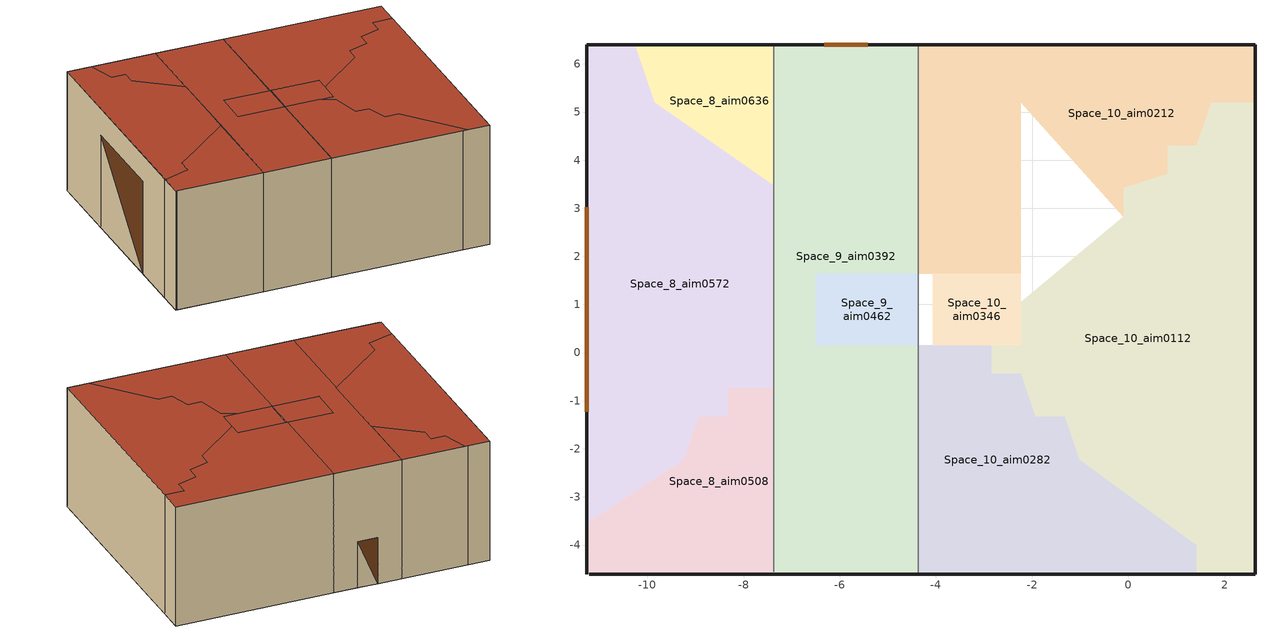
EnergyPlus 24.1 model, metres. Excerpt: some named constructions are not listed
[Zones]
Space_10_aim0112
 floor ground (aim0014): -2.85,-0.44 -2.85,0.15 -2.24,0.15 -2.24,1.04 -0.11,2.83 -0.11,3.42 0.81,3.72 0.81,4.31 1.41,4.31 1.72,5.21 2.63,5.21 2.63,-4.6 1.41,-4.6 1.41,-4.01 -1.02,-2.23 -1.32,-1.33 -1.93,-1.33 -2.24,-0.44 z0
 wall outside (aim0038): 1.47,-4.6 2.63,-4.6 2.63,5.26 z0:5.5
 roof outside (aim0090): -2.79,0.15 -2.19,-0.15 -1.88,-1.35 -1.27,-1.35 -0.97,-2.25 -0.36,-2.25 1.69,-4.6 2.63,-4.6 2.63,5.25 1.77,5.25 1.77,4.65 0.86,4.35 0.86,3.75 -0.06,3.45 -0.06,2.85 -2.19,1.05 -2.19,0.15 z5.5
Space_10_aim0212
 floor ground (aim0014): -4.37,1.64 -4.37,6.4 2.63,6.4 2.63,5.21 1.72,5.21 1.41,4.31 0.81,4.31 0.81,3.72 -0.11,3.42 -0.11,2.83 -2.24,5.21 -2.24,1.64 z0
 wall outside (aim0038): 2.63,5.26 2.63,6.4 -4.37,6.4 z0:5.5
 roof outside (aim0090): -4.37,1.65 -2.19,1.65 -2.19,1.05 -0.06,2.85 -0.06,3.45 0.86,3.75 0.86,4.35 1.77,4.65 1.77,5.25 2.63,5.25 2.63,6.4 -4.37,6.4 z5.5
Space_10_aim0282
 floor ground (aim0014): -4.37,-4.6 -4.37,0.15 -2.85,0.15 -2.85,-0.44 -2.24,-0.44 -1.93,-1.33 -1.32,-1.33 -1.02,-2.23 1.41,-4.01 1.41,-4.6 z0
 wall outside (aim0038): -4.37,-4.6 1.47,-4.6 z0:5.5
 roof outside (aim0090): -4.37,-4.6 1.69,-4.6 -0.36,-2.25 -0.97,-2.25 -1.27,-1.35 -1.88,-1.35 -2.19,-0.15 -2.79,0.15 -4.37,0.15 z5.5
Space_10_aim0346
 floor ground (aim0014): -4.06,0.15 -4.06,1.64 -2.24,1.64 -2.24,0.15 z0
 roof outside (aim0090): -4.32,0.15 -2.19,0.15 -2.19,1.65 -4.32,1.65 z5.5
Space_9_aim0392
 floor ground (aim0014): -7.37,-4.6 -7.37,6.4 -4.37,6.4 -4.37,1.64 -6.5,1.64 -6.5,0.15 -4.37,0.15 -4.37,-4.6 z0
 wall outside (aim0038): -5.41,6.4 -6.33,6.4 z0:2.13; -7.37,-4.6 -4.37,-4.6 z0:5.5; -7.37,6.4,0 -7.37,6.4,5.5 -4.37,6.4,5.5 -4.37,6.4,0 -5.41,6.4,0 -5.41,6.4,2.13 -6.33,6.4,2.13 -6.33,6.4,0
 wall to Space_10_aim0282 (aim0080): -4.37,-2.24 -4.37,-3.15 z0:2.13; -4.37,-4.6,5.5 -4.37,0.1,5.5 -4.37,0.1,0 -4.37,-2.24,0 -4.37,-2.24,2.13 -4.37,-3.15,2.13 -4.37,-3.15,0 -4.37,-4.6,0
 wall to Space_10_aim0212 (aim0080): -4.37,6.4 -4.37,1.59 z0:5.5
 door (construction-30): -6.32,6.4,0 -6.32,6.4,2.13 -5.42,6.4,2.13
 roof outside (aim0090): -7.37,-4.6 -4.37,-4.6 -4.37,0.15 -6.45,0.15 -6.45,1.65 -4.37,1.65 -4.37,6.4 -7.37,6.4 z5.5
Space_9_aim0462
 floor ground (aim0014): -6.5,0.15 -6.5,1.64 -4.37,1.64 -4.37,0.15 z0
 wall to Space_10_aim0346 (aim0080): -4.37,1.59 -4.37,0.1 z0:5.5
 roof outside (aim0090): -6.45,0.15 -4.37,0.15 -4.37,1.65 -6.45,1.65 z5.5
Space_8_aim0508
 floor ground (aim0014): -11.26,-4.6 -11.26,-3.55 -9.24,-2.23 -8.93,-1.33 -8.32,-1.33 -8.32,-0.74 -7.37,-0.74 -7.37,-4.6 z0
 wall outside (aim0038): -11.26,-3.46 -11.26,-4.6 / -11.21,-4.6 -7.37,-4.6 z0:5.5
 wall to Space_9_aim0392 (aim0080): -7.37,-2.24 -7.37,-3.15 z0:2.13; -7.37,-4.55,5.5 -7.37,-0.62,5.5 -7.37,-0.62,0 -7.37,-2.24,0 -7.37,-2.24,2.13 -7.37,-3.15,2.13 -7.37,-3.15,0 -7.37,-4.55,0
 roof outside (aim0090): -11.26,-4.6 -7.37,-4.6 -7.37,-0.25 -10.1,-2.55 -10.1,-3.15 -11.26,-3.54 z5.5
Space_8_aim0572
 floor ground (aim0014): -11.26,-3.55 -11.26,6.4 -10.25,6.4 -9.85,5.21 -7.37,3.48 -7.37,-0.74 -8.32,-0.74 -8.32,-1.33 -8.93,-1.33 -9.24,-2.23 z0
 wall outside (aim0038): -11.26,3.03 -11.26,-1.24 z0:4.27; -10.31,6.4 -11.26,6.4 z0:5.5; -11.26,-3.46,0 -11.26,-3.46,5.5 -11.26,6.4,5.5 -11.26,6.4,0 -11.26,3.03,0 -11.26,3.03,4.27 -11.26,-1.24,4.27 -11.26,-1.24,0
 wall to Space_9_aim0392 (aim0080): -7.37,3.92 -7.37,-0.62 z0:5.5
 door (construction-30): -11.26,-1.23,0 -11.26,-1.23,4.26 -11.26,3.02,4.26
 roof outside (aim0090): -11.26,-3.54 -10.1,-3.15 -10.1,-2.55 -7.37,-0.25 -7.37,3.3 -9.19,4.65 -9.19,5.25 -9.79,5.25 -10.18,6.4 -11.26,6.4 z5.5
Space_8_aim0636
 floor ground (aim0014): -10.25,6.4 -7.37,6.4 -7.37,3.48 -9.85,5.21 z0
 wall outside (aim0038): -7.37,6.4 -10.31,6.4 z0:5.5
 wall to Space_9_aim0392 (aim0080): -7.37,6.4 -7.37,3.92 z0:5.5
 roof outside (aim0090): -10.18,6.4 -9.79,5.25 -9.19,5.25 -9.19,4.65 -7.37,3.3 -7.37,6.4 z5.5
[Schedule:Day:Interval]
ds-250-Temp-On-21.1-Off-18.3: NO, 7:00, 18.3, 17:00, 21.1, 24:00, 18.3
ds-248-Temp-On-21.1-Off-18.3: NO, 8:00, 18.3, 16:00, 21.1, 24:00, 18.3
ds-249-Temp-On-21.1-Off-18.3: NO, 24:00, 18.3
ds-250-Temp-On-23.9-Off-29.4: NO, 7:00, 29.4, 17:00, 23.9, 24:00, 29.4
ds-248-Temp-On-23.9-Off-29.4: NO, 8:00, 29.4, 16:00, 23.9, 24:00, 29.4
ds-249-Temp-On-23.9-Off-29.4: NO, 24:00, 29.4
day281: No, 01:00, 0.77587, 02:00, 0.77587, 03:00, 0.77587, 04:00, 0.77587, 05:00, 0.77587, 06:00, 0.78629, 07:00, 0.88477, 08:00, 0.93725, 09:00, 0.9669, 10:00, 0.98348, 11:00, 0.99166, 12:00, 0.99341, 13:00, 0.98911, 14:00, 0.97774, 15:00, 0.95648, 16:00, 0.91881, 17:00, 0.85212, 18:00, 0.77587, 19:00, 0.77587, 20:00, 0.77587, 21:00, 0, 22:00, 0, 23:00, 0, 24:00, 0
day282: No, 01:00, 0.77587, 02:00, 0.77587, 03:00, 0.77587, 04:00, 0.77587, 05:00, 0.77587, 06:00, 0.78563, 07:00, 0.88435, 08:00, 0.93697, 09:00, 0.9667, 10:00, 0.98333, 11:00, 0.99152, 12:00, 0.99322, 13:00, 0.98887, 14:00, 0.97744, 15:00, 0.95601, 16:00, 0.91801, 17:00, 0.85078, 18:00, 0.77587, 19:00, 0.77587, 20:00, 0.77587, 21:00, 0, 22:00, 0, 23:00, 0, 24:00, 0
day283: No, 01:00, 0.77587, 02:00, 0.77587, 03:00, 0.77587, 04:00, 0.77587, 05:00, 0.77587, 06:00, 0.78498, 07:00, 0.88391, 08:00, 0.93668, 09:00, 0.96651, 10:00, 0.98317, 11:00, 0.99135, 12:00, 0.99303, 13:00, 0.98863, 14:00, 0.97713, 15:00, 0.95552, 16:00, 0.91723, 17:00, 0.84944, 18:00, 0.77587, 19:00, 0.77587, 20:00, 0.77587, 21:00, 0, 22:00, 0, 23:00, 0, 24:00, 0
day284: No, 01:00, 0.77587, 02:00, 0.77587, 03:00, 0.77587, 04:00, 0.77587, 05:00, 0.77587, 06:00, 0.78433, 07:00, 0.88347, 08:00, 0.93641, 09:00, 0.96631, 10:00, 0.98299, 11:00, 0.99119, 12:00, 0.99285, 13:00, 0.98842, 14:00, 0.9768, 15:00, 0.95502, 16:00, 0.91643, 17:00, 0.8481, 18:00, 0.77587, 19:00, 0.77587, 20:00, 0.77587, 21:00, 0, 22:00, 0, 23:00, 0, 24:00, 0
day285: No, 01:00, 0.77587, 02:00, 0.77587, 03:00, 0.77587, 04:00, 0.77587, 05:00, 0.77587, 06:00, 0.7837, 07:00, 0.88301, 08:00, 0.93609, 09:00, 0.96608, 10:00, 0.98281, 11:00, 0.99102, 12:00, 0.99267, 13:00, 0.98819, 14:00, 0.97649, 15:00, 0.95455, 16:00, 0.91566, 17:00, 0.84676, 18:00, 0.77587, 19:00, 0.77587, 20:00, 0.77587, 21:00, 0, 22:00, 0, 23:00, 0, 24:00, 0
day286: No, 01:00, 0.77587, 02:00, 0.77587, 03:00, 0.77587, 04:00, 0.77587, 05:00, 0.77587, 06:00, 0.78307, 07:00, 0.88254, 08:00, 0.93578, 09:00, 0.96586, 10:00, 0.98263, 11:00, 0.99084, 12:00, 0.99247, 13:00, 0.98794, 14:00, 0.97616, 15:00, 0.95404, 16:00, 0.91486, 17:00, 0.84542, 18:00, 0.77587, 19:00, 0.77587, 20:00, 0.77587, 21:00, 0, 22:00, 0, 23:00, 0, 24:00, 0
day287: No, 01:00, 0.77587, 02:00, 0.77587, 03:00, 0.77587, 04:00, 0.77587, 05:00, 0.77587, 06:00, 0.78247, 07:00, 0.88206, 08:00, 0.93546, 09:00, 0.96563, 10:00, 0.98244, 11:00, 0.99066, 12:00, 0.99229, 13:00, 0.9877, 14:00, 0.97583, 15:00, 0.95356, 16:00, 0.91406, 17:00, 0.84408, 18:00, 0.77587, 19:00, 0.77587, 20:00, 0.77587, 21:00, 0, 22:00, 0, 23:00, 0, 24:00, 0
day288: No, 01:00, 0.77587, 02:00, 0.77587, 03:00, 0.77587, 04:00, 0.77587, 05:00, 0.77587, 06:00, 0.78189, 07:00, 0.88156, 08:00, 0.93514, 09:00, 0.96541, 10:00, 0.98225, 11:00, 0.99048, 12:00, 0.99208, 13:00, 0.98746, 14:00, 0.97549, 15:00, 0.95306, 16:00, 0.91328, 17:00, 0.84274, 18:00, 0.77587, 19:00, 0.77587, 20:00, 0.77587, 21:00, 0, 22:00, 0, 23:00, 0, 24:00, 0
day289: No, 01:00, 0.77587, 02:00, 0.77587, 03:00, 0.77587, 04:00, 0.77587, 05:00, 0.77587, 06:00, 0.78132, 07:00, 0.88105, 08:00, 0.93481, 09:00, 0.96516, 10:00, 0.98205, 11:00, 0.99029, 12:00, 0.99189, 13:00, 0.9872, 14:00, 0.97514, 15:00, 0.95257, 16:00, 0.91249, 17:00, 0.84141, 18:00, 0.77587, 19:00, 0.77587, 20:00, 0.77587, 21:00, 0, 22:00, 0, 23:00, 0, 24:00, 0
day290: No, 01:00, 0.77587, 02:00, 0.77587, 03:00, 0.77587, 04:00, 0.77587, 05:00, 0.77587, 06:00, 0.78079, 07:00, 0.88052, 08:00, 0.93444, 09:00, 0.96491, 10:00, 0.98186, 11:00, 0.9901, 12:00, 0.99168, 13:00, 0.98696, 14:00, 0.97481, 15:00, 0.95206, 16:00, 0.9117, 17:00, 0.84008, 18:00, 0.77587, 19:00, 0.77587, 20:00, 0.77587, 21:00, 0, 22:00, 0, 23:00, 0, 24:00, 0
day291: No, 01:00, 0.77587, 02:00, 0.77587, 03:00, 0.77587, 04:00, 0.77587, 05:00, 0.77587, 06:00, 0.78027, 07:00, 0.87999, 08:00, 0.9341, 09:00, 0.96464, 10:00, 0.98164, 11:00, 0.9899, 12:00, 0.99146, 13:00, 0.98669, 14:00, 0.97447, 15:00, 0.95158, 16:00, 0.91091, 17:00, 0.83874, 18:00, 0.77587, 19:00, 0.77587, 20:00, 0.77587, 21:00, 0, 22:00, 0, 23:00, 0, 24:00, 0
day292: No, 01:00, 0.77587, 02:00, 0.77587, 03:00, 0.77587, 04:00, 0.77587, 05:00, 0.77587, 06:00, 0.77978, 07:00, 0.87944, 08:00, 0.93373, 09:00, 0.96438, 10:00, 0.98142, 11:00, 0.9897, 12:00, 0.99125, 13:00, 0.98644, 14:00, 0.97414, 15:00, 0.95108, 16:00, 0.91013, 17:00, 0.83742, 18:00, 0.77587, 19:00, 0.77587, 20:00, 0.77587, 21:00, 0, 22:00, 0, 23:00, 0, 24:00, 0
day293: No, 01:00, 0.77587, 02:00, 0.77587, 03:00, 0.77587, 04:00, 0.77587, 05:00, 0.77587, 06:00, 0.77932, 07:00, 0.87888, 08:00, 0.93335, 09:00, 0.96412, 10:00, 0.9812, 11:00, 0.98952, 12:00, 0.99104, 13:00, 0.9862, 14:00, 0.97379, 15:00, 0.95058, 16:00, 0.90935, 17:00, 0.83611, 18:00, 0.77587, 19:00, 0.77587, 20:00, 0.77587, 21:00, 0, 22:00, 0, 23:00, 0, 24:00, 0
day294: No, 01:00, 0.77587, 02:00, 0.77587, 03:00, 0.77587, 04:00, 0.77587, 05:00, 0.77587, 06:00, 0.77887, 07:00, 0.8783, 08:00, 0.93297, 09:00, 0.96384, 10:00, 0.98097, 11:00, 0.9893, 12:00, 0.99084, 13:00, 0.98591, 14:00, 0.97344, 15:00, 0.95008, 16:00, 0.90857, 17:00, 0.8348, 18:00, 0.77587, 19:00, 0.77587, 20:00, 0.77587, 21:00, 0, 22:00, 0, 23:00, 0, 24:00, 0
day295: No, 01:00, 0.77587, 02:00, 0.77587, 03:00, 0.77587, 04:00, 0.77587, 05:00, 0.77587, 06:00, 0.77846, 07:00, 0.87772, 08:00, 0.93256, 09:00, 0.96354, 10:00, 0.98075, 11:00, 0.98906, 12:00, 0.99059, 13:00, 0.98567, 14:00, 0.97311, 15:00, 0.94959, 16:00, 0.90781, 17:00, 0.8335, 18:00, 0.77587, 19:00, 0.77587, 20:00, 0.77587, 21:00, 0, 22:00, 0, 23:00, 0, 24:00, 0
day296: No, 01:00, 0.77587, 02:00, 0.77587, 03:00, 0.77587, 04:00, 0.77587, 05:00, 0.77587, 06:00, 0.77808, 07:00, 0.87711, 08:00, 0.93216, 09:00, 0.96324, 10:00, 0.98051, 11:00, 0.98885, 12:00, 0.99038, 13:00, 0.98538, 14:00, 0.97276, 15:00, 0.9491, 16:00, 0.90705, 17:00, 0.83221, 18:00, 0.77587, 19:00, 0.77587, 20:00, 0.77587, 21:00, 0, 22:00, 0, 23:00, 0, 24:00, 0
day297: No, 01:00, 0.77587, 02:00, 0.77587, 03:00, 0.77587, 04:00, 0.77587, 05:00, 0.77587, 06:00, 0.77587, 07:00, 0.87649, 08:00, 0.93174, 09:00, 0.96293, 10:00, 0.98026, 11:00, 0.98863, 12:00, 0.99012, 13:00, 0.98513, 14:00, 0.97241, 15:00, 0.9486, 16:00, 0.9063, 17:00, 0.83092, 18:00, 0.77587, 19:00, 0.77587, 20:00, 0.77587, 21:00, 0, 22:00, 0, 23:00, 0, 24:00, 0
day298: No, 01:00, 0.77587, 02:00, 0.77587, 03:00, 0.77587, 04:00, 0.77587, 05:00, 0.77587, 06:00, 0.77587, 07:00, 0.87586, 08:00, 0.93131, 09:00, 0.96263, 10:00, 0.97999, 11:00, 0.98842, 12:00, 0.98991, 13:00, 0.98486, 14:00, 0.97208, 15:00, 0.94809, 16:00, 0.90554, 17:00, 0.82966, 18:00, 0.77587, 19:00, 0.77587, 20:00, 0.77587, 21:00, 0, 22:00, 0, 23:00, 0, 24:00, 0
day299: No, 01:00, 0.77587, 02:00, 0.77587, 03:00, 0.77587, 04:00, 0.77587, 05:00, 0.77587, 06:00, 0.77587, 07:00, 0.87521, 08:00, 0.93089, 09:00, 0.96231, 10:00, 0.97976, 11:00, 0.98818, 12:00, 0.98968, 13:00, 0.98459, 14:00, 0.97172, 15:00, 0.94761, 16:00, 0.90481, 17:00, 0.8284, 18:00, 0.77587, 19:00, 0.77587, 20:00, 0.77587, 21:00, 0, 22:00, 0, 23:00, 0, 24:00, 0
day300: No, 01:00, 0.77587, 02:00, 0.77587, 03:00, 0.77587, 04:00, 0.77587, 05:00, 0.77587, 06:00, 0.77587, 07:00, 0.87456, 08:00, 0.93043, 09:00, 0.96201, 10:00, 0.97949, 11:00, 0.98795, 12:00, 0.98942, 13:00, 0.98432, 14:00, 0.97138, 15:00, 0.94714, 16:00, 0.90408, 17:00, 0.82716, 18:00, 0.77587, 19:00, 0.77587, 20:00, 0.77587, 21:00, 0, 22:00, 0, 23:00, 0, 24:00, 0
day301: No, 01:00, 0.77587, 02:00, 0.77587, 03:00, 0.77587, 04:00, 0.77587, 05:00, 0.77587, 06:00, 0.77587, 07:00, 0.87388, 08:00, 0.92997, 09:00, 0.96167, 10:00, 0.97923, 11:00, 0.98772, 12:00, 0.9892, 13:00, 0.98406, 14:00, 0.97103, 15:00, 0.94667, 16:00, 0.90336, 17:00, 0.82593, 18:00, 0.77587, 19:00, 0.77587, 20:00, 0.77587, 21:00, 0, 22:00, 0, 23:00, 0, 24:00, 0
day302: No, 01:00, 0.77587, 02:00, 0.77587, 03:00, 0.77587, 04:00, 0.77587, 05:00, 0.77587, 06:00, 0.77587, 07:00, 0.87319, 08:00, 0.9295, 09:00, 0.96133, 10:00, 0.97898, 11:00, 0.98748, 12:00, 0.98896, 13:00, 0.98379, 14:00, 0.9707, 15:00, 0.94618, 16:00, 0.90265, 17:00, 0.82472, 18:00, 0.77587, 19:00, 0.77587, 20:00, 0.77587, 21:00, 0, 22:00, 0, 23:00, 0, 24:00, 0
day303: No, 01:00, 0.77587, 02:00, 0.77587, 03:00, 0.77587, 04:00, 0.77587, 05:00, 0.77587, 06:00, 0.77587, 07:00, 0.87249, 08:00, 0.92904, 09:00, 0.96098, 10:00, 0.9787, 11:00, 0.98724, 12:00, 0.98873, 13:00, 0.98351, 14:00, 0.97037, 15:00, 0.94574, 16:00, 0.90196, 17:00, 0.82353, 18:00, 0.77587, 19:00, 0.77587, 20:00, 0.77587, 21:00, 0, 22:00, 0, 23:00, 0, 24:00, 0
day304: No, 01:00, 0.77587, 02:00, 0.77587, 03:00, 0.77587, 04:00, 0.77587, 05:00, 0.77587, 06:00, 0.77587, 07:00, 0.87177, 08:00, 0.92852, 09:00, 0.96065, 10:00, 0.97842, 11:00, 0.98697, 12:00, 0.98848, 13:00, 0.98323, 14:00, 0.97001, 15:00, 0.94525, 16:00, 0.90127, 17:00, 0.82236, 18:00, 0.77587, 19:00, 0.77587, 20:00, 0.77587, 21:00, 0, 22:00, 0, 23:00, 0, 24:00, 0
day305: No, 01:00, 0.77587, 02:00, 0.77587, 03:00, 0.77587, 04:00, 0.77587, 05:00, 0.77587, 06:00, 0.77587, 07:00, 0.87104, 08:00, 0.92805, 09:00, 0.9603, 10:00, 0.97812, 11:00, 0.98673, 12:00, 0.98823, 13:00, 0.98296, 14:00, 0.96967, 15:00, 0.9448, 16:00, 0.9006, 17:00, 0.82121, 18:00, 0.77587, 19:00, 0.77587, 20:00, 0.77587, 21:00, 0, 22:00, 0, 23:00, 0, 24:00, 0
day306: No, 01:00, 0.77587, 02:00, 0.77587, 03:00, 0.77587, 04:00, 0.77587, 05:00, 0.77587, 06:00, 0.77587, 07:00, 0.8703, 08:00, 0.92753, 09:00, 0.95992, 10:00, 0.97785, 11:00, 0.98648, 12:00, 0.98798, 13:00, 0.98271, 14:00, 0.96933, 15:00, 0.94436, 16:00, 0.89994, 17:00, 0.82009, 18:00, 0.77587, 19:00, 0.77587, 20:00, 0.77587, 21:00, 0, 22:00, 0, 23:00, 0, 24:00, 0
day307: No, 01:00, 0.77587, 02:00, 0.77587, 03:00, 0.77587, 04:00, 0.77587, 05:00, 0.77587, 06:00, 0.77587, 07:00, 0.86953, 08:00, 0.92702, 09:00, 0.95955, 10:00, 0.97756, 11:00, 0.98624, 12:00, 0.98773, 13:00, 0.98241, 14:00, 0.96901, 15:00, 0.9439, 16:00, 0.8993, 17:00, 0.81899, 18:00, 0.77587, 19:00, 0.77587, 20:00, 0.77587, 21:00, 0, 22:00, 0, 23:00, 0, 24:00, 0
day308: No, 01:00, 0.77587, 02:00, 0.77587, 03:00, 0.77587, 04:00, 0.77587, 05:00, 0.77587, 06:00, 0.77587, 07:00, 0.86876, 08:00, 0.92652, 09:00, 0.95919, 10:00, 0.97727, 11:00, 0.98598, 12:00, 0.98748, 13:00, 0.98215, 14:00, 0.96869, 15:00, 0.94347, 16:00, 0.89867, 17:00, 0.81792, 18:00, 0.77587, 19:00, 0.77587, 20:00, 0.77587, 21:00, 0, 22:00, 0, 23:00, 0, 24:00, 0
day309: No, 01:00, 0.77587, 02:00, 0.77587, 03:00, 0.77587, 04:00, 0.77587, 05:00, 0.77587, 06:00, 0.77587, 07:00, 0.86798, 08:00, 0.92599, 09:00, 0.9588, 10:00, 0.97697, 11:00, 0.98572, 12:00, 0.98724, 13:00, 0.9819, 14:00, 0.96837, 15:00, 0.94307, 16:00, 0.89806, 17:00, 0.81687, 18:00, 0.77587, 19:00, 0.77587, 20:00, 0.77587, 21:00, 0, 22:00, 0, 23:00, 0, 24:00, 0
day310: No, 01:00, 0.77587, 02:00, 0.77587, 03:00, 0.77587, 04:00, 0.77587, 05:00, 0.77587, 06:00, 0.77587, 07:00, 0.86718, 08:00, 0.92543, 09:00, 0.95843, 10:00, 0.97667, 11:00, 0.98547, 12:00, 0.98699, 13:00, 0.98163, 14:00, 0.96805, 15:00, 0.94263, 16:00, 0.89746, 17:00, 0.81586, 18:00, 0.77587, 19:00, 0.77587, 20:00, 0.77587, 21:00, 0, 22:00, 0, 23:00, 0, 24:00, 0
day311: No, 01:00, 0.77587, 02:00, 0.77587, 03:00, 0.77587, 04:00, 0.77587, 05:00, 0.77587, 06:00, 0.77587, 07:00, 0.86636, 08:00, 0.92489, 09:00, 0.95802, 10:00, 0.97636, 11:00, 0.9852, 12:00, 0.98674, 13:00, 0.98136, 14:00, 0.96776, 15:00, 0.94223, 16:00, 0.89688, 17:00, 0.81488, 18:00, 0.77587, 19:00, 0.77587, 20:00, 0.77587, 21:00, 0, 22:00, 0, 23:00, 0, 24:00, 0
day312: No, 01:00, 0.77587, 02:00, 0.77587, 03:00, 0.77587, 04:00, 0.77587, 05:00, 0.77587, 06:00, 0.77587, 07:00, 0.86554, 08:00, 0.92432, 09:00, 0.95765, 10:00, 0.97608, 11:00, 0.98495, 12:00, 0.98651, 13:00, 0.9811, 14:00, 0.96743, 15:00, 0.94184, 16:00, 0.89632, 17:00, 0.81394, 18:00, 0.77587, 19:00, 0.77587, 20:00, 0.77587, 21:00, 0, 22:00, 0, 23:00, 0, 24:00, 0
day313: No, 01:00, 0.77587, 02:00, 0.77587, 03:00, 0.77587, 04:00, 0.77587, 05:00, 0.77587, 06:00, 0.77587, 07:00, 0.8647, 08:00, 0.92376, 09:00, 0.95724, 10:00, 0.97577, 11:00, 0.9847, 12:00, 0.98625, 13:00, 0.98082, 14:00, 0.96714, 15:00, 0.94144, 16:00, 0.89578, 17:00, 0.81303, 18:00, 0.77587, 19:00, 0.77587, 20:00, 0.77587, 21:00, 0, 22:00, 0, 23:00, 0, 24:00, 0
day314: No, 01:00, 0.77587, 02:00, 0.77587, 03:00, 0.77587, 04:00, 0.77587, 05:00, 0.77587, 06:00, 0.77587, 07:00, 0.86385, 08:00, 0.92319, 09:00, 0.95683, 10:00, 0.97546, 11:00, 0.98442, 12:00, 0.98601, 13:00, 0.98059, 14:00, 0.96684, 15:00, 0.94106, 16:00, 0.89526, 17:00, 0.81216, 18:00, 0.77587, 19:00, 0.77587, 20:00, 0.77587, 21:00, 0, 22:00, 0, 23:00, 0, 24:00, 0
day315: No, 01:00, 0.77587, 02:00, 0.77587, 03:00, 0.77587, 04:00, 0.77587, 05:00, 0.77587, 06:00, 0.77587, 07:00, 0.86299, 08:00, 0.92261, 09:00, 0.95642, 10:00, 0.97514, 11:00, 0.98416, 12:00, 0.98577, 13:00, 0.98034, 14:00, 0.96654, 15:00, 0.94068, 16:00, 0.89476, 17:00, 0.81133, 18:00, 0.77587, 19:00, 0.77587, 20:00, 0.77587, 21:00, 0, 22:00, 0, 23:00, 0, 24:00, 0
day316: No, 01:00, 0.77587, 02:00, 0.77587, 03:00, 0.77587, 04:00, 0.77587, 05:00, 0.77587, 06:00, 0.77587, 07:00, 0.86211, 08:00, 0.92203, 09:00, 0.95601, 10:00, 0.97483, 11:00, 0.9839, 12:00, 0.98554, 13:00, 0.98007, 14:00, 0.96627, 15:00, 0.94033, 16:00, 0.89428, 17:00, 0.81054, 18:00, 0.77587, 19:00, 0.77587, 20:00, 0.77587, 21:00, 0, 22:00, 0, 23:00, 0, 24:00, 0
day317: No, 01:00, 0.77587, 02:00, 0.77587, 03:00, 0.77587, 04:00, 0.77587, 05:00, 0.77587, 06:00, 0.77587, 07:00, 0.86122, 08:00, 0.92145, 09:00, 0.95559, 10:00, 0.97451, 11:00, 0.98365, 12:00, 0.98528, 13:00, 0.97983, 14:00, 0.966, 15:00, 0.94, 16:00, 0.89382, 17:00, 0.80979, 18:00, 0.77587, 19:00, 0.77587, 20:00, 0.77587, 21:00, 0, 22:00, 0, 23:00, 0, 24:00, 0
day318: No, 01:00, 0.77587, 02:00, 0.77587, 03:00, 0.77587, 04:00, 0.77587, 05:00, 0.77587, 06:00, 0.77587, 07:00, 0.86032, 08:00, 0.92084, 09:00, 0.95516, 10:00, 0.97418, 11:00, 0.98338, 12:00, 0.98503, 13:00, 0.9796, 14:00, 0.96572, 15:00, 0.93966, 16:00, 0.89338, 17:00, 0.80908, 18:00, 0.77587, 19:00, 0.77587, 20:00, 0.77587, 21:00, 0, 22:00, 0, 23:00, 0, 24:00, 0
day319: No, 01:00, 0.77587, 02:00, 0.77587, 03:00, 0.77587, 04:00, 0.77587, 05:00, 0.77587, 06:00, 0.77587, 07:00, 0.85941, 08:00, 0.92023, 09:00, 0.95476, 10:00, 0.97389, 11:00, 0.98311, 12:00, 0.9848, 13:00, 0.97936, 14:00, 0.96546, 15:00, 0.93934, 16:00, 0.89296, 17:00, 0.80843, 18:00, 0.77587, 19:00, 0.77587, 20:00, 0.77587, 21:00, 0, 22:00, 0, 23:00, 0, 24:00, 0
day320: No, 01:00, 0.77587, 02:00, 0.77587, 03:00, 0.77587, 04:00, 0.77587, 05:00, 0.77587, 06:00, 0.77587, 07:00, 0.85849, 08:00, 0.91961, 09:00, 0.95433, 10:00, 0.97354, 11:00, 0.98286, 12:00, 0.98458, 13:00, 0.97915, 14:00, 0.96521, 15:00, 0.93902, 16:00, 0.89258, 17:00, 0.80781, 18:00, 0.77587, 19:00, 0.77587, 20:00, 0.77587, 21:00, 0, 22:00, 0, 23:00, 0, 24:00, 0
day321: No, 01:00, 0.77587, 02:00, 0.77587, 03:00, 0.77587, 04:00, 0.77587, 05:00, 0.77587, 06:00, 0.77587, 07:00, 0.85756, 08:00, 0.91899, 09:00, 0.95391, 10:00, 0.97323, 11:00, 0.98259, 12:00, 0.98434, 13:00, 0.9789, 14:00, 0.96498, 15:00, 0.93877, 16:00, 0.89221, 17:00, 0.80725, 18:00, 0.77587, 19:00, 0.77587, 20:00, 0.77587, 21:00, 0, 22:00, 0, 23:00, 0, 24:00, 0
day322: No, 01:00, 0.77587, 02:00, 0.77587, 03:00, 0.77587, 04:00, 0.77587, 05:00, 0.77587, 06:00, 0.77587, 07:00, 0.85661, 08:00, 0.91836, 09:00, 0.95347, 10:00, 0.97292, 11:00, 0.98234, 12:00, 0.98414, 13:00, 0.9787, 14:00, 0.96472, 15:00, 0.93848, 16:00, 0.89187, 17:00, 0.80673, 18:00, 0.77587, 19:00, 0.77587, 20:00, 0.77587, 21:00, 0, 22:00, 0, 23:00, 0, 24:00, 0
day323: No, 01:00, 0.77587, 02:00, 0.77587, 03:00, 0.77587, 04:00, 0.77587, 05:00, 0.77587, 06:00, 0.77587, 07:00, 0.85566, 08:00, 0.91775, 09:00, 0.95304, 10:00, 0.97259, 11:00, 0.98209, 12:00, 0.9839, 13:00, 0.97846, 14:00, 0.96451, 15:00, 0.93822, 16:00, 0.89156, 17:00, 0.80626, 18:00, 0.77587, 19:00, 0.77587, 20:00, 0.77587, 21:00, 0, 22:00, 0, 23:00, 0, 24:00, 0
day324: No, 01:00, 0.77587, 02:00, 0.77587, 03:00, 0.77587, 04:00, 0.77587, 05:00, 0.77587, 06:00, 0.77587, 07:00, 0.8547, 08:00, 0.91712, 09:00, 0.9526, 10:00, 0.97228, 11:00, 0.98184, 12:00, 0.98368, 13:00, 0.97827, 14:00, 0.96429, 15:00, 0.93796, 16:00, 0.89126, 17:00, 0.80584, 18:00, 0.77587, 19:00, 0.77587, 20:00, 0.77587, 21:00, 0, 22:00, 0, 23:00, 0, 24:00, 0
day325: No, 01:00, 0.77587, 02:00, 0.77587, 03:00, 0.77587, 04:00, 0.77587, 05:00, 0.77587, 06:00, 0.77587, 07:00, 0.85373, 08:00, 0.91647, 09:00, 0.95216, 10:00, 0.97197, 11:00, 0.98159, 12:00, 0.98345, 13:00, 0.97806, 14:00, 0.96407, 15:00, 0.93774, 16:00, 0.89099, 17:00, 0.80547, 18:00, 0.77587, 19:00, 0.77587, 20:00, 0.77587, 21:00, 0, 22:00, 0, 23:00, 0, 24:00, 0
day326: No, 01:00, 0.77587, 02:00, 0.77587, 03:00, 0.77587, 04:00, 0.77587, 05:00, 0.77587, 06:00, 0.77587, 07:00, 0.85275, 08:00, 0.91584, 09:00, 0.95173, 10:00, 0.97165, 11:00, 0.98134, 12:00, 0.98326, 13:00, 0.97789, 14:00, 0.96389, 15:00, 0.93752, 16:00, 0.89075, 17:00, 0.80515, 18:00, 0.77587, 19:00, 0.77587, 20:00, 0.77587, 21:00, 0, 22:00, 0, 23:00, 0, 24:00, 0
day327: No, 01:00, 0.77587, 02:00, 0.77587, 03:00, 0.77587, 04:00, 0.77587, 05:00, 0.77587, 06:00, 0.77587, 07:00, 0.85176, 08:00, 0.91519, 09:00, 0.9513, 10:00, 0.97133, 11:00, 0.98109, 12:00, 0.98305, 13:00, 0.97769, 14:00, 0.96371, 15:00, 0.93732, 16:00, 0.89052, 17:00, 0.80488, 18:00, 0.77587, 19:00, 0.77587, 20:00, 0.77587, 21:00, 0, 22:00, 0, 23:00, 0, 24:00, 0
day328: No, 01:00, 0.77587, 02:00, 0.77587, 03:00, 0.77587, 04:00, 0.77587, 05:00, 0.77587, 06:00, 0.77587, 07:00, 0.85076, 08:00, 0.91456, 09:00, 0.9509, 10:00, 0.97102, 11:00, 0.98084, 12:00, 0.98284, 13:00, 0.9775, 14:00, 0.96353, 15:00, 0.93715, 16:00, 0.89033, 17:00, 0.80466, 18:00, 0.77587, 19:00, 0.77587, 20:00, 0.77587, 21:00, 0, 22:00, 0, 23:00, 0, 24:00, 0
day329: No, 01:00, 0.77587, 02:00, 0.77587, 03:00, 0.77587, 04:00, 0.77587, 05:00, 0.77587, 06:00, 0.77587, 07:00, 0.84976, 08:00, 0.91392, 09:00, 0.95044, 10:00, 0.97071, 11:00, 0.9806, 12:00, 0.98265, 13:00, 0.97733, 14:00, 0.96337, 15:00, 0.93698, 16:00, 0.89017, 17:00, 0.80449, 18:00, 0.77587, 19:00, 0.77587, 20:00, 0.77587, 21:00, 0, 22:00, 0, 23:00, 0, 24:00, 0
day330: No, 01:00, 0.77587, 02:00, 0.77587, 03:00, 0.77587, 04:00, 0.77587, 05:00, 0.77587, 06:00, 0.77587, 07:00, 0.84875, 08:00, 0.91327, 09:00, 0.95, 10:00, 0.97039, 11:00, 0.98038, 12:00, 0.98246, 13:00, 0.97716, 14:00, 0.96321, 15:00, 0.93683, 16:00, 0.89003, 17:00, 0.80437, 18:00, 0.77587, 19:00, 0.77587, 20:00, 0.77587, 21:00, 0, 22:00, 0, 23:00, 0, 24:00, 0
day331: No, 01:00, 0.77587, 02:00, 0.77587, 03:00, 0.77587, 04:00, 0.77587, 05:00, 0.77587, 06:00, 0.77587, 07:00, 0.84774, 08:00, 0.91262, 09:00, 0.94957, 10:00, 0.9701, 11:00, 0.98013, 12:00, 0.98228, 13:00, 0.977, 14:00, 0.96307, 15:00, 0.9367, 16:00, 0.88992, 17:00, 0.80431, 18:00, 0.77587, 19:00, 0.77587, 20:00, 0.77587, 21:00, 0, 22:00, 0, 23:00, 0, 24:00, 0
day332: No, 01:00, 0.77587, 02:00, 0.77587, 03:00, 0.77587, 04:00, 0.77587, 05:00, 0.77587, 06:00, 0.77587, 07:00, 0.84672, 08:00, 0.91197, 09:00, 0.94914, 10:00, 0.96978, 11:00, 0.97989, 12:00, 0.98209, 13:00, 0.97685, 14:00, 0.96293, 15:00, 0.93659, 16:00, 0.88983, 17:00, 0.80429, 18:00, 0.77587, 19:00, 0.77587, 20:00, 0.77587, 21:00, 0, 22:00, 0, 23:00, 0, 24:00, 0
day333: No, 01:00, 0.77587, 02:00, 0.77587, 03:00, 0.77587, 04:00, 0.77587, 05:00, 0.77587, 06:00, 0.77587, 07:00, 0.84569, 08:00, 0.91132, 09:00, 0.94871, 10:00, 0.96949, 11:00, 0.97969, 12:00, 0.98193, 13:00, 0.97672, 14:00, 0.96283, 15:00, 0.93649, 16:00, 0.88978, 17:00, 0.80433, 18:00, 0.77587, 19:00, 0.77587, 20:00, 0.77587, 21:00, 0, 22:00, 0, 23:00, 0, 24:00, 0
day334: No, 01:00, 0.77587, 02:00, 0.77587, 03:00, 0.77587, 04:00, 0.77587, 05:00, 0.77587, 06:00, 0.77587, 07:00, 0.84467, 08:00, 0.91067, 09:00, 0.94827, 10:00, 0.96919, 11:00, 0.97946, 12:00, 0.98176, 13:00, 0.97659, 14:00, 0.96271, 15:00, 0.9364, 16:00, 0.88974, 17:00, 0.80441, 18:00, 0.77587, 19:00, 0.77587, 20:00, 0.77587, 21:00, 0, 22:00, 0, 23:00, 0, 24:00, 0
day335: No, 01:00, 0.77587, 02:00, 0.77587, 03:00, 0.77587, 04:00, 0.77587, 05:00, 0.77587, 06:00, 0.77587, 07:00, 0.84364, 08:00, 0.91003, 09:00, 0.94786, 10:00, 0.9689, 11:00, 0.97926, 12:00, 0.98159, 13:00, 0.97648, 14:00, 0.96263, 15:00, 0.93634, 16:00, 0.88974, 17:00, 0.80455, 18:00, 0.77587, 19:00, 0.77587, 20:00, 0.77587, 21:00, 0, 22:00, 0, 23:00, 0, 24:00, 0
day336: No, 01:00, 0.77587, 02:00, 0.77587, 03:00, 0.77587, 04:00, 0.77587, 05:00, 0.77587, 06:00, 0.77587, 07:00, 0.8426, 08:00, 0.9094, 09:00, 0.94745, 10:00, 0.96862, 11:00, 0.97906, 12:00, 0.98143, 13:00, 0.97634, 14:00, 0.96256, 15:00, 0.93631, 16:00, 0.88976, 17:00, 0.80473, 18:00, 0.77587, 19:00, 0.77587, 20:00, 0.77587, 21:00, 0, 22:00, 0, 23:00, 0, 24:00, 0
day337: No, 01:00, 0.77587, 02:00, 0.77587, 03:00, 0.77587, 04:00, 0.77587, 05:00, 0.77587, 06:00, 0.77587, 07:00, 0.84156, 08:00, 0.90876, 09:00, 0.94704, 10:00, 0.96833, 11:00, 0.97885, 12:00, 0.98131, 13:00, 0.97626, 14:00, 0.96247, 15:00, 0.93627, 16:00, 0.88981, 17:00, 0.80497, 18:00, 0.77587, 19:00, 0.77587, 20:00, 0.77587, 21:00, 0, 22:00, 0, 23:00, 0, 24:00, 0
day338: No, 01:00, 0.77587, 02:00, 0.77587, 03:00, 0.77587, 04:00, 0.77587, 05:00, 0.77587, 06:00, 0.77587, 07:00, 0.84053, 08:00, 0.90812, 09:00, 0.94663, 10:00, 0.96807, 11:00, 0.97868, 12:00, 0.98116, 13:00, 0.97616, 14:00, 0.96242, 15:00, 0.93627, 16:00, 0.88989, 17:00, 0.80525, 18:00, 0.77587, 19:00, 0.77587, 20:00, 0.77587, 21:00, 0, 22:00, 0, 23:00, 0, 24:00, 0
day339: No, 01:00, 0.77587, 02:00, 0.77587, 03:00, 0.77587, 04:00, 0.77587, 05:00, 0.77587, 06:00, 0.77587, 07:00, 0.83949, 08:00, 0.9075, 09:00, 0.94622, 10:00, 0.9678, 11:00, 0.97849, 12:00, 0.98104, 13:00, 0.97606, 14:00, 0.96238, 15:00, 0.93629, 16:00, 0.88999, 17:00, 0.80558, 18:00, 0.77587, 19:00, 0.77587, 20:00, 0.77587, 21:00, 0, 22:00, 0, 23:00, 0, 24:00, 0
day340: No, 01:00, 0.77587, 02:00, 0.77587, 03:00, 0.77587, 04:00, 0.77587, 05:00, 0.77587, 06:00, 0.77587, 07:00, 0.83845, 08:00, 0.90688, 09:00, 0.94582, 10:00, 0.96754, 11:00, 0.9783, 12:00, 0.98091, 13:00, 0.97601, 14:00, 0.96235, 15:00, 0.93632, 16:00, 0.89012, 17:00, 0.80596, 18:00, 0.77587, 19:00, 0.77587, 20:00, 0.77587, 21:00, 0, 22:00, 0, 23:00, 0, 24:00, 0
day341: No, 01:00, 0.77587, 02:00, 0.77587, 03:00, 0.77587, 04:00, 0.77587, 05:00, 0.77587, 06:00, 0.77587, 07:00, 0.83742, 08:00, 0.90626, 09:00, 0.94544, 10:00, 0.96729, 11:00, 0.97813, 12:00, 0.9808, 13:00, 0.97593, 14:00, 0.96233, 15:00, 0.93636, 16:00, 0.89027, 17:00, 0.80638, 18:00, 0.77587, 19:00, 0.77587, 20:00, 0.77587, 21:00, 0, 22:00, 0, 23:00, 0, 24:00, 0
day342: No, 01:00, 0.77587, 02:00, 0.77587, 03:00, 0.77587, 04:00, 0.77587, 05:00, 0.77587, 06:00, 0.77587, 07:00, 0.83639, 08:00, 0.90564, 09:00, 0.94506, 10:00, 0.96703, 11:00, 0.97796, 12:00, 0.98071, 13:00, 0.97588, 14:00, 0.96233, 15:00, 0.93643, 16:00, 0.89046, 17:00, 0.80685, 18:00, 0.77587, 19:00, 0.77587, 20:00, 0.77587, 21:00, 0, 22:00, 0, 23:00, 0, 24:00, 0
day343: No, 01:00, 0.77587, 02:00, 0.77587, 03:00, 0.77587, 04:00, 0.77587, 05:00, 0.77587, 06:00, 0.77587, 07:00, 0.83535, 08:00, 0.90503, 09:00, 0.94466, 10:00, 0.96679, 11:00, 0.97782, 12:00, 0.98062, 13:00, 0.97584, 14:00, 0.96232, 15:00, 0.93651, 16:00, 0.89066, 17:00, 0.80737, 18:00, 0.77587, 19:00, 0.77587, 20:00, 0.77587, 21:00, 0, 22:00, 0, 23:00, 0, 24:00, 0
day344: No, 01:00, 0.77587, 02:00, 0.77587, 03:00, 0.77587, 04:00, 0.77587, 05:00, 0.77587, 06:00, 0.77587, 07:00, 0.83433, 08:00, 0.90444, 09:00, 0.94431, 10:00, 0.96656, 11:00, 0.97766, 12:00, 0.98054, 13:00, 0.97581, 14:00, 0.96234, 15:00, 0.93659, 16:00, 0.89089, 17:00, 0.80792, 18:00, 0.77587, 19:00, 0.77587, 20:00, 0.77587, 21:00, 0, 22:00, 0, 23:00, 0, 24:00, 0
day345: No, 01:00, 0.77587, 02:00, 0.77587, 03:00, 0.77587, 04:00, 0.77587, 05:00, 0.77587, 06:00, 0.77587, 07:00, 0.83331, 08:00, 0.90385, 09:00, 0.94395, 10:00, 0.96632, 11:00, 0.97754, 12:00, 0.98046, 13:00, 0.9758, 14:00, 0.96241, 15:00, 0.93673, 16:00, 0.89115, 17:00, 0.80852, 18:00, 0.77587, 19:00, 0.77587, 20:00, 0.77587, 21:00, 0, 22:00, 0, 23:00, 0, 24:00, 0
day346: No, 01:00, 0.77587, 02:00, 0.77587, 03:00, 0.77587, 04:00, 0.77587, 05:00, 0.77587, 06:00, 0.77587, 07:00, 0.83229, 08:00, 0.90328, 09:00, 0.94359, 10:00, 0.96611, 11:00, 0.9774, 12:00, 0.98037, 13:00, 0.97578, 14:00, 0.96245, 15:00, 0.93685, 16:00, 0.89143, 17:00, 0.80916, 18:00, 0.77587, 19:00, 0.77587, 20:00, 0.77587, 21:00, 0, 22:00, 0, 23:00, 0, 24:00, 0
day347: No, 01:00, 0.77587, 02:00, 0.77587, 03:00, 0.77587, 04:00, 0.77587, 05:00, 0.77587, 06:00, 0.77587, 07:00, 0.83129, 08:00, 0.90271, 09:00, 0.94326, 10:00, 0.9659, 11:00, 0.97729, 12:00, 0.98032, 13:00, 0.97579, 14:00, 0.96248, 15:00, 0.937, 16:00, 0.89174, 17:00, 0.80984, 18:00, 0.77587, 19:00, 0.77587, 20:00, 0.77587, 21:00, 0, 22:00, 0, 23:00, 0, 24:00, 0
day348: No, 01:00, 0.77587, 02:00, 0.77587, 03:00, 0.77587, 04:00, 0.77587, 05:00, 0.77587, 06:00, 0.77587, 07:00, 0.83029, 08:00, 0.90215, 09:00, 0.94292, 10:00, 0.9657, 11:00, 0.97716, 12:00, 0.98027, 13:00, 0.97578, 14:00, 0.96259, 15:00, 0.93718, 16:00, 0.89207, 17:00, 0.81055, 18:00, 0.77587, 19:00, 0.77587, 20:00, 0.77587, 21:00, 0, 22:00, 0, 23:00, 0, 24:00, 0
day349: No, 01:00, 0.77587, 02:00, 0.77587, 03:00, 0.77587, 04:00, 0.77587, 05:00, 0.77587, 06:00, 0.77587, 07:00, 0.8293, 08:00, 0.90161, 09:00, 0.94259, 10:00, 0.96551, 11:00, 0.97706, 12:00, 0.98025, 13:00, 0.97579, 14:00, 0.96265, 15:00, 0.93738, 16:00, 0.89241, 17:00, 0.8113, 18:00, 0.77587, 19:00, 0.77587, 20:00, 0.77587, 21:00, 0, 22:00, 0, 23:00, 0, 24:00, 0
day350: No, 01:00, 0.77587, 02:00, 0.77587, 03:00, 0.77587, 04:00, 0.77587, 05:00, 0.77587, 06:00, 0.77587, 07:00, 0.82832, 08:00, 0.90107, 09:00, 0.94228, 10:00, 0.96535, 11:00, 0.97697, 12:00, 0.98021, 13:00, 0.97583, 14:00, 0.96276, 15:00, 0.93756, 16:00, 0.89279, 17:00, 0.81209, 18:00, 0.77587, 19:00, 0.77587, 20:00, 0.77587, 21:00, 0, 22:00, 0, 23:00, 0, 24:00, 0
day351: No, 01:00, 0.77587, 02:00, 0.77587, 03:00, 0.77587, 04:00, 0.77587, 05:00, 0.77587, 06:00, 0.77587, 07:00, 0.82736, 08:00, 0.90056, 09:00, 0.94198, 10:00, 0.96517, 11:00, 0.97688, 12:00, 0.98019, 13:00, 0.97587, 14:00, 0.96289, 15:00, 0.93779, 16:00, 0.89318, 17:00, 0.81291, 18:00, 0.77587, 19:00, 0.77587, 20:00, 0.77587, 21:00, 0, 22:00, 0, 23:00, 0, 24:00, 0
day352: No, 01:00, 0.77587, 02:00, 0.77587, 03:00, 0.77587, 04:00, 0.77587, 05:00, 0.77587, 06:00, 0.77587, 07:00, 0.82641, 08:00, 0.90005, 09:00, 0.9417, 10:00, 0.96501, 11:00, 0.9768, 12:00, 0.98018, 13:00, 0.97593, 14:00, 0.963, 15:00, 0.93803, 16:00, 0.8936, 17:00, 0.81376, 18:00, 0.77587, 19:00, 0.77587, 20:00, 0.77587, 21:00, 0, 22:00, 0, 23:00, 0, 24:00, 0
day353: No, 01:00, 0.77587, 02:00, 0.77587, 03:00, 0.77587, 04:00, 0.77587, 05:00, 0.77587, 06:00, 0.77587, 07:00, 0.82547, 08:00, 0.89955, 09:00, 0.94141, 10:00, 0.96486, 11:00, 0.97675, 12:00, 0.98019, 13:00, 0.97597, 14:00, 0.96315, 15:00, 0.93826, 16:00, 0.89404, 17:00, 0.81464, 18:00, 0.77587, 19:00, 0.77587, 20:00, 0.77587, 21:00, 0, 22:00, 0, 23:00, 0, 24:00, 0
day354: No, 01:00, 0.77587, 02:00, 0.77587, 03:00, 0.77587, 04:00, 0.77587, 05:00, 0.77587, 06:00, 0.77587, 07:00, 0.82455, 08:00, 0.89908, 09:00, 0.94116, 10:00, 0.96471, 11:00, 0.97669, 12:00, 0.98018, 13:00, 0.97606, 14:00, 0.9633, 15:00, 0.93855, 16:00, 0.8945, 17:00, 0.81555, 18:00, 0.77587, 19:00, 0.77587, 20:00, 0.77587, 21:00, 0, 22:00, 0, 23:00, 0, 24:00, 0
day355: No, 01:00, 0.77587, 02:00, 0.77587, 03:00, 0.77587, 04:00, 0.77587, 05:00, 0.77587, 06:00, 0.77587, 07:00, 0.82365, 08:00, 0.89862, 09:00, 0.94089, 10:00, 0.9646, 11:00, 0.97665, 12:00, 0.98021, 13:00, 0.97613, 14:00, 0.96346, 15:00, 0.93882, 16:00, 0.89497, 17:00, 0.81648, 18:00, 0.77587, 19:00, 0.77587, 20:00, 0.77587, 21:00, 0, 22:00, 0, 23:00, 0, 24:00, 0
day356: No, 01:00, 0.77587, 02:00, 0.77587, 03:00, 0.77587, 04:00, 0.77587, 05:00, 0.77587, 06:00, 0.77587, 07:00, 0.82277, 08:00, 0.89818, 09:00, 0.94065, 10:00, 0.96447, 11:00, 0.9766, 12:00, 0.98024, 13:00, 0.97624, 14:00, 0.96363, 15:00, 0.93911, 16:00, 0.89547, 17:00, 0.81743, 18:00, 0.77587, 19:00, 0.77587, 20:00, 0.77587, 21:00, 0, 22:00, 0, 23:00, 0, 24:00, 0
day357: No, 01:00, 0.77587, 02:00, 0.77587, 03:00, 0.77587, 04:00, 0.77587, 05:00, 0.77587, 06:00, 0.77587, 07:00, 0.82191, 08:00, 0.89776, 09:00, 0.94045, 10:00, 0.96437, 11:00, 0.97659, 12:00, 0.98028, 13:00, 0.97635, 14:00, 0.96382, 15:00, 0.93943, 16:00, 0.89597, 17:00, 0.81842, 18:00, 0.77587, 19:00, 0.77587, 20:00, 0.77587, 21:00, 0, 22:00, 0, 23:00, 0, 24:00, 0
day358: No, 01:00, 0.77587, 02:00, 0.77587, 03:00, 0.77587, 04:00, 0.77587, 05:00, 0.77587, 06:00, 0.77587, 07:00, 0.82107, 08:00, 0.89734, 09:00, 0.94022, 10:00, 0.96427, 11:00, 0.97657, 12:00, 0.98033, 13:00, 0.97644, 14:00, 0.96402, 15:00, 0.93975, 16:00, 0.89651, 17:00, 0.81942, 18:00, 0.77587, 19:00, 0.77587, 20:00, 0.77587, 21:00, 0, 22:00, 0, 23:00, 0, 24:00, 0
day359: No, 01:00, 0.77587, 02:00, 0.77587, 03:00, 0.77587, 04:00, 0.77587, 05:00, 0.77587, 06:00, 0.77587, 07:00, 0.82026, 08:00, 0.89695, 09:00, 0.94002, 10:00, 0.96419, 11:00, 0.97658, 12:00, 0.98039, 13:00, 0.9766, 14:00, 0.96422, 15:00, 0.94008, 16:00, 0.89705, 17:00, 0.82044, 18:00, 0.77587, 19:00, 0.77587, 20:00, 0.77587, 21:00, 0, 22:00, 0, 23:00, 0, 24:00, 0
day360: No, 01:00, 0.77587, 02:00, 0.77587, 03:00, 0.77587, 04:00, 0.77587, 05:00, 0.77587, 06:00, 0.77587, 07:00, 0.81947, 08:00, 0.89659, 09:00, 0.93984, 10:00, 0.96413, 11:00, 0.97659, 12:00, 0.98045, 13:00, 0.97671, 14:00, 0.96445, 15:00, 0.94044, 16:00, 0.89761, 17:00, 0.82148, 18:00, 0.77587, 19:00, 0.77587, 20:00, 0.77587, 21:00, 0, 22:00, 0, 23:00, 0, 24:00, 0
day361: No, 01:00, 0.77587, 02:00, 0.77587, 03:00, 0.77587, 04:00, 0.77587, 05:00, 0.77587, 06:00, 0.77587, 07:00, 0.81871, 08:00, 0.89623, 09:00, 0.93967, 10:00, 0.96406, 11:00, 0.97662, 12:00, 0.98054, 13:00, 0.97688, 14:00, 0.96468, 15:00, 0.94079, 16:00, 0.89819, 17:00, 0.82253, 18:00, 0.77587, 19:00, 0.77587, 20:00, 0.77587, 21:00, 0, 22:00, 0, 23:00, 0, 24:00, 0
day362: No, 01:00, 0.77587, 02:00, 0.77587, 03:00, 0.77587, 04:00, 0.77587, 05:00, 0.77587, 06:00, 0.77587, 07:00, 0.81797, 08:00, 0.8959, 09:00, 0.93951, 10:00, 0.96402, 11:00, 0.97662, 12:00, 0.98061, 13:00, 0.97703, 14:00, 0.96493, 15:00, 0.94117, 16:00, 0.89878, 17:00, 0.8236, 18:00, 0.77587, 19:00, 0.77587, 20:00, 0.77587, 21:00, 0, 22:00, 0, 23:00, 0, 24:00, 0
day363: No, 01:00, 0.77587, 02:00, 0.77587, 03:00, 0.77587, 04:00, 0.77587, 05:00, 0.77587, 06:00, 0.77587, 07:00, 0.81727, 08:00, 0.89559, 09:00, 0.93938, 10:00, 0.96399, 11:00, 0.97665, 12:00, 0.98075, 13:00, 0.97718, 14:00, 0.96518, 15:00, 0.94154, 16:00, 0.89939, 17:00, 0.82468, 18:00, 0.77587, 19:00, 0.77587, 20:00, 0.77587, 21:00, 0, 22:00, 0, 23:00, 0, 24:00, 0
day364: No, 01:00, 0.77587, 02:00, 0.77587, 03:00, 0.77587, 04:00, 0.77587, 05:00, 0.77587, 06:00, 0.77587, 07:00, 0.8166, 08:00, 0.8953, 09:00, 0.93925, 10:00, 0.96397, 11:00, 0.9767, 12:00, 0.98084, 13:00, 0.97736, 14:00, 0.96543, 15:00, 0.94195, 16:00, 0.90001, 17:00, 0.82577, 18:00, 0.77587, 19:00, 0.77587, 20:00, 0.77587, 21:00, 0, 22:00, 0, 23:00, 0, 24:00, 0
ideal: No, 24:00, 1
[Schedule:Week:Daily]
ws-7-Temp-On-21.1-Off-18.3: ds-249-Temp-On-21.1-Off-18.3, ds-250-Temp-On-21.1-Off-18.3, ds-250-Temp-On-21.1-Off-18.3, ds-250-Temp-On-21.1-Off-18.3, ds-250-Temp-On-21.1-Off-18.3, ds-250-Temp-On-21.1-Off-18.3, ds-248-Temp-On-21.1-Off-18.3, ds-249-Temp-On-21.1-Off-18.3, ds-250-Temp-On-21.1-Off-18.3, ds-249-Temp-On-21.1-Off-18.3, ds-249-Temp-On-21.1-Off-18.3, ds-249-Temp-On-21.1-Off-18.3
ws-7-Temp-On-23.9-Off-29.4: ds-249-Temp-On-23.9-Off-29.4, ds-250-Temp-On-23.9-Off-29.4, ds-250-Temp-On-23.9-Off-29.4, ds-250-Temp-On-23.9-Off-29.4, ds-250-Temp-On-23.9-Off-29.4, ds-250-Temp-On-23.9-Off-29.4, ds-248-Temp-On-23.9-Off-29.4, ds-249-Temp-On-23.9-Off-29.4, ds-250-Temp-On-23.9-Off-29.4, ds-249-Temp-On-23.9-Off-29.4, ds-249-Temp-On-23.9-Off-29.4, ds-249-Temp-On-23.9-Off-29.4
[Schedule:Year]
Heatsched-9: ws-7-Temp-On-21.1-Off-18.3, 01, 01, 12, 31
Coolsched-9: ws-7-Temp-On-23.9-Off-29.4, 01, 01, 12, 31
